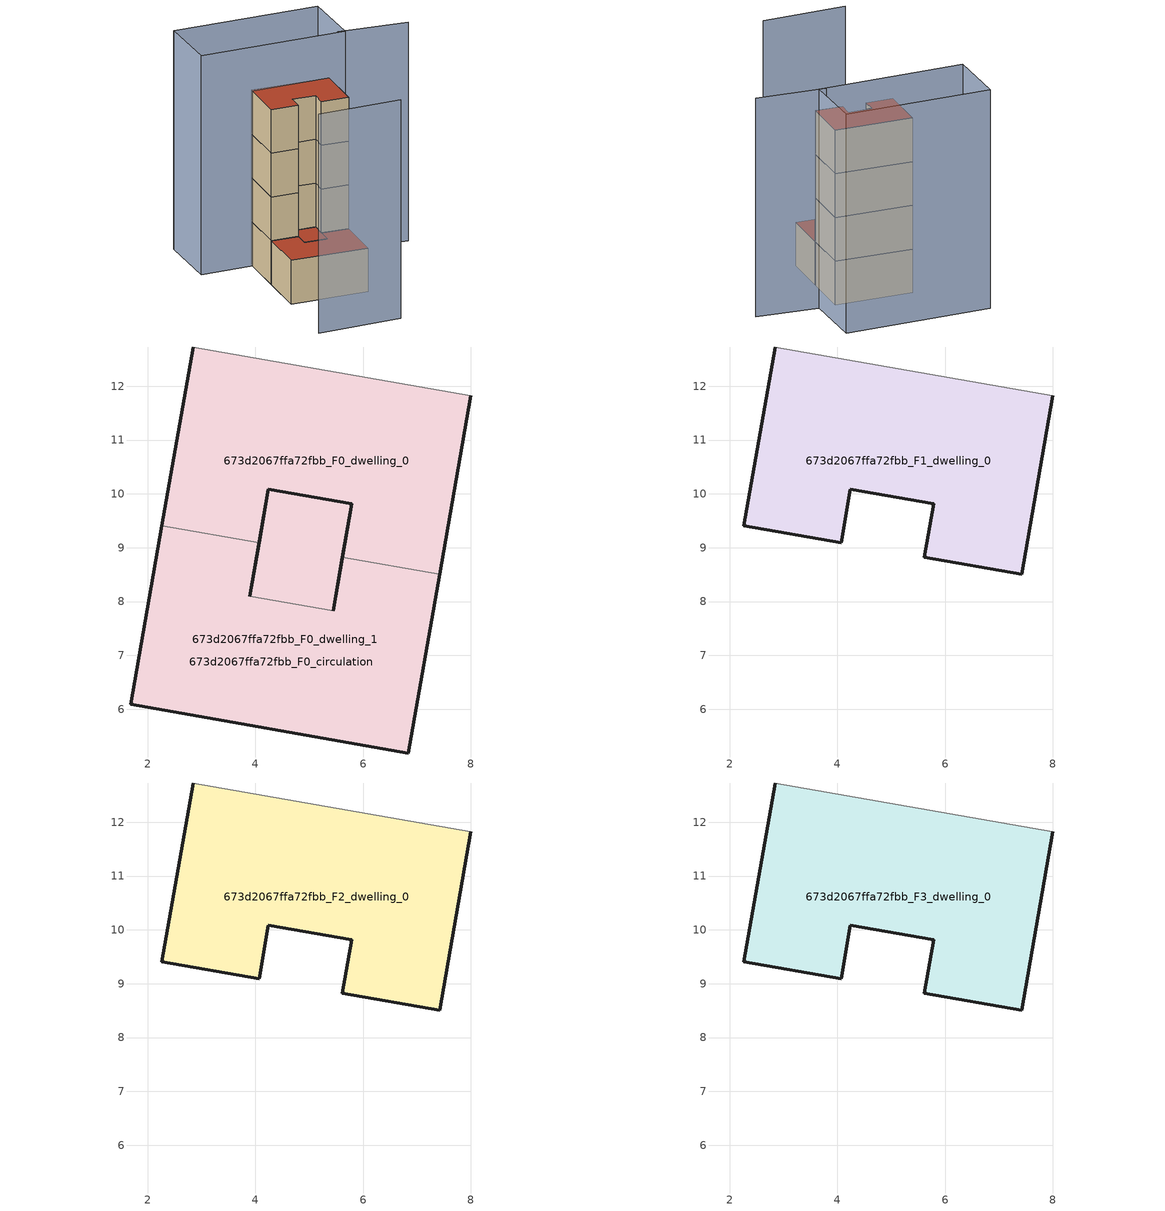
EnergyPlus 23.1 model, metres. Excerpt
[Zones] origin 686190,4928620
673d2067ffa72fbb_F0_dwelling_0
 floor ground (EU_floor_Construction): 5.79,9.82 5.44,7.83 3.89,8.1 4.07,9.09 4.24,10.09 5.17,9.93 z0; 8,11.82 7.42,8.51 5.62,8.82 5.79,9.82 5.17,9.93 4.24,10.09 4.07,9.09 2.26,9.41 2.85,12.73 z0
 wall outside (EU_wall_Construction): 2.85,12.73 2.26,9.41 / 4.07,9.09 4.24,10.09 5.79,9.82 5.62,8.82 / 7.42,8.51 8,11.82 z0:3
 wall adiabatic (EU_wall_Construction): 8,11.82 2.85,12.73 z0:3
 wall to 673d2067ffa72fbb_F0_dwelling_1 (EU_wall_Construction): 2.26,9.41 4.07,9.09 / 5.62,8.82 7.42,8.51 z0:3
 roof outside (EU_floor_Construction): 5.44,7.83 5.79,9.82 4.24,10.09 4.07,9.09 3.89,8.1 z3
673d2067ffa72fbb_F0_dwelling_1
 floor ground (EU_floor_Construction): 5.79,9.82 5.44,7.83 3.89,8.1 4.07,9.09 4.24,10.09 z0; 7.42,8.51 6.84,5.19 1.68,6.09 2.26,9.41 4.07,9.09 3.89,8.1 5.44,7.83 5.62,8.82 z0
 wall outside (EU_wall_Construction): 5.62,8.82 5.44,7.83 / 3.89,8.1 4.07,9.09 / 2.26,9.41 1.68,6.09 6.84,5.19 7.42,8.51 z0:3
 wall to 673d2067ffa72fbb_F0_circulation (EU_wall_Construction): 5.44,7.83 3.89,8.1 z0:3
 roof outside (EU_roof_Construction): 6.84,5.19 7.42,8.51 5.62,8.82 5.44,7.83 3.89,8.1 4.07,9.09 2.26,9.41 1.68,6.09 z3; 5.44,7.83 5.79,9.82 4.24,10.09 4.07,9.09 3.89,8.1 z3
673d2067ffa72fbb_F0_circulation
 floor ground (EU_floor_Construction): 8,11.82 7.42,8.51 5.62,8.82 5.79,9.82 4.48,10.05 4.24,10.09 4.07,9.09 2.26,9.41 2.85,12.73 z0; 5.79,9.82 5.44,7.83 3.89,8.1 4.07,9.09 4.24,10.09 4.48,10.05 5.17,9.93 z0; 7.42,8.51 6.84,5.19 1.68,6.09 2.26,9.41 4.07,9.09 3.89,8.1 5.44,7.83 5.62,8.82 z0
 wall outside (EU_wall_Construction): 5.44,7.83 5.79,9.82 4.24,10.09 3.89,8.1 z0:3
 roof outside (EU_roof_Construction): 7.42,8.51 8,11.82 2.85,12.73 2.26,9.41 4.07,9.09 4.24,10.09 4.48,10.05 5.79,9.82 5.62,8.82 z3; 5.44,7.83 5.79,9.82 5.17,9.93 4.48,10.05 4.24,10.09 4.07,9.09 3.89,8.1 z3; 6.84,5.19 7.42,8.51 5.62,8.82 5.44,7.83 3.89,8.1 4.07,9.09 2.26,9.41 1.68,6.09 z3
673d2067ffa72fbb_F1_dwelling_0
 floor to 673d2067ffa72fbb_F0_dwelling_0 (EU_floor_Construction): 8,11.82 7.42,8.51 5.62,8.82 5.79,9.82 5.17,9.93 4.24,10.09 4.07,9.09 2.26,9.41 2.85,12.73 z3
 wall outside (EU_wall_Construction): 2.85,12.73 2.26,9.41 4.07,9.09 4.24,10.09 5.79,9.82 5.62,8.82 7.42,8.51 8,11.82 z3:6
 wall adiabatic (EU_wall_Construction): 8,11.82 2.85,12.73 z3:6
673d2067ffa72fbb_F2_dwelling_0
 floor to 673d2067ffa72fbb_F1_dwelling_0 (EU_floor_Construction): 8,11.82 7.42,8.51 5.62,8.82 5.79,9.82 4.24,10.09 4.07,9.09 2.26,9.41 2.85,12.73 z6
 wall outside (EU_wall_Construction): 2.85,12.73 2.26,9.41 4.07,9.09 4.24,10.09 5.79,9.82 5.62,8.82 7.42,8.51 8,11.82 z6:9
 wall adiabatic (EU_wall_Construction): 8,11.82 2.85,12.73 z6:9
673d2067ffa72fbb_F3_dwelling_0
 floor to 673d2067ffa72fbb_F2_dwelling_0 (EU_floor_Construction): 8,11.82 7.42,8.51 5.62,8.82 5.79,9.82 4.24,10.09 4.07,9.09 2.26,9.41 2.85,12.73 z9
 wall outside (EU_wall_Construction): 2.85,12.73 2.26,9.41 4.07,9.09 4.24,10.09 5.79,9.82 5.62,8.82 7.42,8.51 8,11.82 z9:12
 wall adiabatic (EU_wall_Construction): 8,11.82 2.85,12.73 z9:12
 roof outside (EU_roof_Construction): 7.42,8.51 8,11.82 2.85,12.73 2.26,9.41 4.07,9.09 4.24,10.09 5.79,9.82 5.62,8.82 z12
shading: 0.77,1.27 6.37,0.57 / 13.24,10.78 8.66,11.77 / 9.75,15.95 9.12,11.62 / 9.12,11.62 -0.66,13.05 / -0.66,13.05 -0.03,17.37 / -0.03,17.37 9.75,15.95 z0:15
[Building]
EU S2 Campaign: North Axis=0; Terrain=City; Solar Distribution=FullExterior
[Site:Location]
Bologna: Latitude=44.5; Longitude=11.25; Time Zone=1; Elevation=37
[SizingPeriod:WeatherFileDays]
AnnualSizingPeriod: Begin Month=1; Begin Day of Month=1; End Month=12; End Day of Month=31; Day of Week for Start Day=Monday; Use Weather File Daylight Saving Period=No; Use Weather File Rain and Snow Indicators=No
[MATERIAL]
EU_InternalMass_Material: Roughness=MediumRough; Thickness=0.1; Conductivity=1; Density=1800; Specific Heat=900; Thermal Absorptance=0.9; Solar Absorptance=0.7; Visible Absorptance=0.7
[MATERIAL:NOMASS] Roughness=MediumRough; Thermal Absorptance=0.9; Solar Absorptance=0.7; Visible Absorptance=0.7
Name | Thermal Resistance
EU_wall_NoMass | 0.937881
EU_roof_NoMass | 0.548572
EU_floor_NoMass | 0.71348
[CONSTRUCTION]
EU_wall_Construction: EU_wall_NoMass
EU_roof_Construction: EU_roof_NoMass
EU_floor_Construction: EU_floor_NoMass
EU_InternalMass_Construction: EU_InternalMass_Material
[ZONE] Type=1; Multiplier=1; Ceiling Height=autocalculate; Floor Area=autocalculate; Part of Total Floor Area=Yes
Name | Volume
673d2067ffa72fbb_F0_dwelling_0 | 57.7002
673d2067ffa72fbb_F1_dwelling_0; 673d2067ffa72fbb_F2_dwelling_0; 673d2067ffa72fbb_F3_dwelling_0 | 48.1707
673d2067ffa72fbb_F0_dwelling_1 | 57.6965
673d2067ffa72fbb_F0_circulation | 105.869
[INTERNALMASS] Construction=EU_InternalMass_Construction
Name | Zone or ZoneList | Surface Area
673d2067ffa72fbb_F0_dwelling_0_EU_InternalMass | 673d2067ffa72fbb_F0_dwelling_0 | 16.0563
673d2067ffa72fbb_F0_dwelling_1_EU_InternalMass | 673d2067ffa72fbb_F0_dwelling_1 | 16.0563
673d2067ffa72fbb_F1_dwelling_0_EU_InternalMass | 673d2067ffa72fbb_F1_dwelling_0 | 35.2802
673d2067ffa72fbb_F2_dwelling_0_EU_InternalMass | 673d2067ffa72fbb_F2_dwelling_0 | 35.2802
673d2067ffa72fbb_F3_dwelling_0_EU_InternalMass | 673d2067ffa72fbb_F3_dwelling_0 | 35.2802
[OTHEREQUIPMENT] Fuel Type=Electricity; Design Level Calculation Method=Watts/Area; Power per Zone Floor Area=1; Fraction Latent=0; Fraction Radiant=0; Fraction Lost=0; Carbon Dioxide Generation Rate=0; EndUse Subcategory=EU_Step8_InternalGains
Name | Zone or ZoneList or Space or SpaceList | Schedule
EU_Step8_InternalGain_673d2067ffa72fbb_F0_dwelling_0_f000 | 673d2067ffa72fbb_F0_dwelling_0 | EU_Step8_GainSchedule_673d2067ffa72fbb_F0_dwelling_0_f000
EU_Step8_InternalGain_673d2067ffa72fbb_F0_dwelling_1_f000 | 673d2067ffa72fbb_F0_dwelling_1 | EU_Step8_GainSchedule_673d2067ffa72fbb_F0_dwelling_1_f000
EU_Step8_InternalGain_673d2067ffa72fbb_F1_dwelling_0_f000 | 673d2067ffa72fbb_F1_dwelling_0 | EU_Step8_GainSchedule_673d2067ffa72fbb_F1_dwelling_0_f000
EU_Step8_InternalGain_673d2067ffa72fbb_F2_dwelling_0_f000 | 673d2067ffa72fbb_F2_dwelling_0 | EU_Step8_GainSchedule_673d2067ffa72fbb_F2_dwelling_0_f000
EU_Step8_InternalGain_673d2067ffa72fbb_F3_dwelling_0_f000 | 673d2067ffa72fbb_F3_dwelling_0 | EU_Step8_GainSchedule_673d2067ffa72fbb_F3_dwelling_0_f000
[ZONEINFILTRATION:DESIGNFLOWRATE]
EU_Circulation_Infiltration_673d2067ffa72fbb_F0_circulation: Zone or ZoneList or Space or SpaceList=673d2067ffa72fbb_F0_circulation; Schedule=EU_AlwaysOn; Design Flow Rate Calculation Method=Flow/Area; Flow Rate per Floor Area=0.0005; Constant Term Coefficient=1; Temperature Term Coefficient=0; Velocity Term Coefficient=0; Velocity Squared Term Coefficient=0
[ZONEVENTILATION:DESIGNFLOWRATE] Schedule=EU_AlwaysOn; Design Flow Rate Calculation Method=AirChanges/Hour; Air Changes per Hour=0.687892; Ventilation Type=Natural; Fan Pressure Rise=0; Fan Total Efficiency=1; Constant Term Coefficient=1; Temperature Term Coefficient=0; Velocity Term Coefficient=0; Velocity Squared Term Coefficient=0; Minimum Indoor Temperature=-100; Maximum Indoor Temperature=100; Delta Temperature=-100; Minimum Outdoor Temperature=-100; Maximum Outdoor Temperature=100; Maximum Wind Speed=40
Name | Zone or ZoneList or Space or SpaceList
EU_ConstantAir_673d2067ffa72fbb_F0_dwelling_0 | 673d2067ffa72fbb_F0_dwelling_0
EU_ConstantAir_673d2067ffa72fbb_F0_dwelling_1 | 673d2067ffa72fbb_F0_dwelling_1
EU_ConstantAir_673d2067ffa72fbb_F1_dwelling_0 | 673d2067ffa72fbb_F1_dwelling_0
EU_ConstantAir_673d2067ffa72fbb_F2_dwelling_0 | 673d2067ffa72fbb_F2_dwelling_0
EU_ConstantAir_673d2067ffa72fbb_F3_dwelling_0 | 673d2067ffa72fbb_F3_dwelling_0
[HVACTEMPLATE:THERMOSTAT] Constant Heating Setpoint=20; Constant Cooling Setpoint=50
EU_HeatOnly_673d2067ffa72fbb_F0_dwelling_0; EU_HeatOnly_673d2067ffa72fbb_F0_dwelling_1; EU_HeatOnly_673d2067ffa72fbb_F1_dwelling_0; EU_HeatOnly_673d2067ffa72fbb_F2_dwelling_0; EU_HeatOnly_673d2067ffa72fbb_F3_dwelling_0
[HVACTEMPLATE:ZONE:IDEALLOADSAIRSYSTEM] System Availability Schedule=EU_AlwaysOn; Maximum Heating Supply Air Temperature=50; Minimum Cooling Supply Air Temperature=13; Maximum Heating Supply Air Humidity Ratio=0.0156; Minimum Cooling Supply Air Humidity Ratio=0.0077; Heating Limit=NoLimit; Cooling Limit=NoLimit; Heating Availability Schedule=EU_AlwaysOn; Cooling Availability Schedule=EU_CoolingOff; Dehumidification Control Type=ConstantSensibleHeatRatio; Cooling Sensible Heat Ratio=0.7; Dehumidification Setpoint=60; Humidification Control Type=None; Humidification Setpoint=30; Outdoor Air Method=None; Outdoor Air Flow Rate per Person=0.00944; Outdoor Air Flow Rate per Zone Floor Area=0; Outdoor Air Flow Rate per Zone=0; Demand Controlled Ventilation Type=None; Outdoor Air Economizer Type=NoEconomizer; Heat Recovery Type=None; Sensible Heat Recovery Effectiveness=0.7; Latent Heat Recovery Effectiveness=0.65
Name | Template Thermostat
673d2067ffa72fbb_F0_dwelling_0 | EU_HeatOnly_673d2067ffa72fbb_F0_dwelling_0
673d2067ffa72fbb_F0_dwelling_1 | EU_HeatOnly_673d2067ffa72fbb_F0_dwelling_1
673d2067ffa72fbb_F1_dwelling_0 | EU_HeatOnly_673d2067ffa72fbb_F1_dwelling_0
673d2067ffa72fbb_F2_dwelling_0 | EU_HeatOnly_673d2067ffa72fbb_F2_dwelling_0
673d2067ffa72fbb_F3_dwelling_0 | EU_HeatOnly_673d2067ffa72fbb_F3_dwelling_0
[SIZING:ZONE] Zone Cooling Design Supply Air Temperature Input Method=SupplyAirTemperature; Zone Cooling Design Supply Air Temperature=13; Zone Heating Design Supply Air Temperature Input Method=SupplyAirTemperature; Zone Heating Design Supply Air Temperature=50; Zone Cooling Design Supply Air Humidity Ratio=0.008; Zone Heating Design Supply Air Humidity Ratio=0.008; Cooling Design Air Flow Method=DesignDay; Cooling Design Air Flow Rate=0; Cooling Minimum Air Flow per Zone Floor Area=0.000762; Cooling Minimum Air Flow=0; Cooling Minimum Air Flow Fraction=0.2; Heating Design Air Flow Method=DesignDay; Heating Design Air Flow Rate=0; Heating Maximum Air Flow per Zone Floor Area=0.002032; Heating Maximum Air Flow=0.141576; Heating Maximum Air Flow Fraction=0.3; Account for Dedicated Outdoor Air System=No; Dedicated Outdoor Air System Control Strategy=NeutralSupplyAir; Dedicated Outdoor Air Low Setpoint Temperature for Design=autosize; Dedicated Outdoor Air High Setpoint Temperature for Design=autosize; Zone Load Sizing Method=Sensible Load Only No Latent Load; Zone Latent Cooling Design Supply Air Humidity Ratio Input Method=HumidityRatioDifference; Zone Cooling Design Supply Air Humidity Ratio Difference=0.005; Zone Latent Heating Design Supply Air Humidity Ratio Input Method=HumidityRatioDifference; Zone Humidification Design Supply Air Humidity Ratio Difference=0.005
673d2067ffa72fbb_F0_dwelling_0; 673d2067ffa72fbb_F0_dwelling_1; 673d2067ffa72fbb_F1_dwelling_0; 673d2067ffa72fbb_F2_dwelling_0; 673d2067ffa72fbb_F3_dwelling_0
[SCHEDULE:CONSTANT]
Name | Hourly Value
EU_AlwaysOn | 1
EU_CoolingOff | 0
[SCHEDULE:FILE] Column Number=1; Rows to Skip at Top=0; Number of Hours of Data=8760; Column Separator=Comma; Interpolate to Timestep=No; Minutes per Item=60; Adjust Schedule for Daylight Savings=Yes
Name | File
EU_Step8_GainSchedule_673d2067ffa72fbb_F0_dwelling_0_f000 | ../../schedules/673d2067ffa72fbb/673d2067ffa72fbb_F0_dwelling_0_f000_gain.csv
EU_Step8_GainSchedule_673d2067ffa72fbb_F0_dwelling_1_f000 | ../../schedules/673d2067ffa72fbb/673d2067ffa72fbb_F0_dwelling_1_f000_gain.csv
EU_Step8_GainSchedule_673d2067ffa72fbb_F1_dwelling_0_f000 | ../../schedules/673d2067ffa72fbb/673d2067ffa72fbb_F1_dwelling_0_f000_gain.csv
EU_Step8_GainSchedule_673d2067ffa72fbb_F2_dwelling_0_f000 | ../../schedules/673d2067ffa72fbb/673d2067ffa72fbb_F2_dwelling_0_f000_gain.csv
EU_Step8_GainSchedule_673d2067ffa72fbb_F3_dwelling_0_f000 | ../../schedules/673d2067ffa72fbb/673d2067ffa72fbb_F3_dwelling_0_f000_gain.csv
